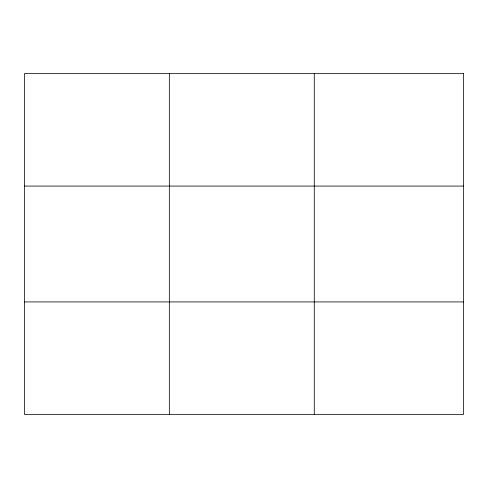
<?xml version="1.0" encoding="UTF-8"?>
<svg xmlns="http://www.w3.org/2000/svg" width="488" height="488" viewBox="0 0 488 488"><rect width="100%" height="100%" fill="white"/><g stroke="black" fill="none" stroke-linecap="round" stroke-linejoin="round"><path stroke-width="0.73" d="M169.336 73.645L169.336 414.355M314.272 73.645L314.272 414.355M24.4 186.081L463.6 186.081M24.4 301.919L463.6 301.919M463.6 73.645L463.6 414.355L24.4 414.355L24.4 73.645L463.6 73.645"/></g></svg>
